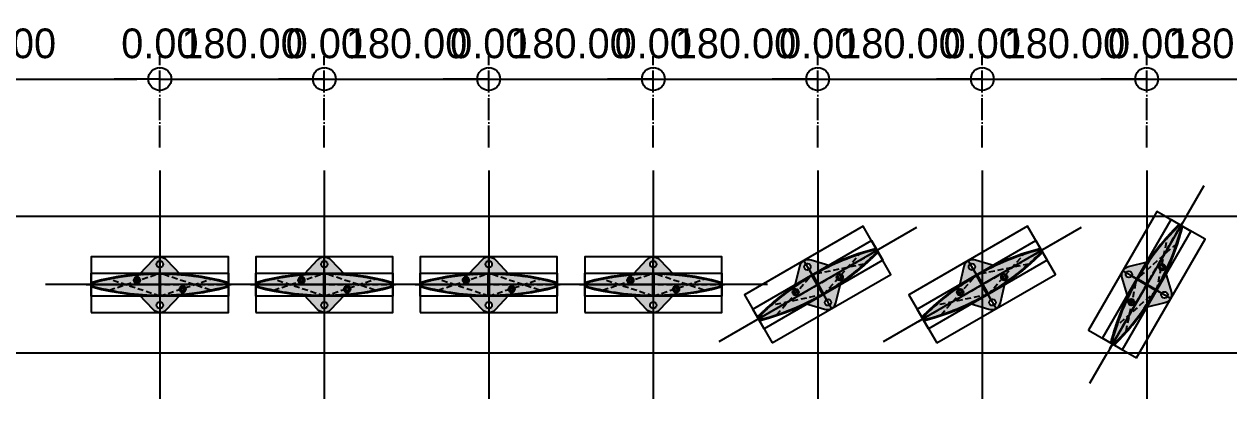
# Model space of a CAD drawing. Header units: millimetres. Extents: x -244126 to 368105, y -173968 to 259060.
# Drawn here: x 68541 to 69860, y 64390 to 64800 of the extents above; entities that cross this region are included whole.
import ezdxf

# ---------------------------------------------------------------- set-up
doc = ezdxf.new("R2010")
doc.units = ezdxf.units.MM
doc.header["$MEASUREMENT"] = 0
for name, pattern in [('ACAD_ISO04W100', [30, 24, -3, 0, -3]), ('CENTER', [2, 1.25, -0.25, 0.25, -0.25]), ('HIDDEN', [9.525, 6.35, -3.175])]:
    doc.linetypes.add(name, pattern=pattern)
for name, color, linetype in [('000 - D I M', 6, 'Continuous'), ('000 - GRID', 8, 'CENTER'), ('000 - H A T C H', 8, 'Continuous'), ('000 - H I D D E N', 7, 'Continuous'), ('000 - SYMBOL CON', 1, 'Continuous'), ('000 - WIPEOUT', 250, 'Continuous'), ('001 - ASCESSORIES', 1, 'Continuous'), ('002 - STRUCTURAL STEEL', 4, 'Continuous'), ('A03_SUN LOUVER', 7, 'Continuous')]:
    doc.layers.add(name, color=color, linetype=linetype)
doc.styles.add('CORDIA', font='cordia.shx')
doc.styles.add('TA', font='Cordia New.ttf', dxfattribs={"height": 4.5})
doc.dimstyles.new('DIM C-C', dxfattribs={"dimtxt": 0.18, "dimasz": 0.1, "dimexe": 0.1, "dimexo": 0.1, "dimgap": 0.09, "dimtad": 1, "dimtoh": 1, "dimzin": 0, "dimdsep": 46, "dimtxsty": 'CORDIA', "dimblk": 'ORIGIN', "dimcen": 0.1, "dimdle": 0.1, "dimclrd": 40, "dimclre": 140, "dimclrt": 3, "dimadec": 0, "dimazin": 0, "dimtfac": 1, "dimtix": 1, "dimtmove": 2, "dimatfit": 3, "dimfxl": 1, "dimtolj": 1, "dimtzin": 0, "dimarcsym": 0})

# ---------------------------------------------------------------- blocks, each defined once
blk = doc.blocks.new('*U901')
at = {"color": 0}
blk.add_wipeout([(-75, 5760), (75, 5760), (75, 0), (-75, 0)], dxfattribs=at).dxf.layer = '000 - WIPEOUT'
at = {"layer": '002 - STRUCTURAL STEEL', "color": 0, "linetype": 'ByBlock'}
blk.add_lwpolyline([(-75, 5760), (75, 5760), (75, 0), (-75, 0)], close=True, dxfattribs=at)
blk = doc.blocks.new('000 - ASSCESSORIES_FAMELINE_AL.END_CAP_FOR_AF_150_TOP_VIEW')
at = {"layer": '000 - H A T C H'}
h = blk.add_hatch(dxfattribs=at)
h.set_pattern_fill('DOTS', color=8, scale=20)
h.set_pattern_definition([(0, (-55991.9054, -45153.6776), (0.625, 1.25), [0, -1.25])])
h.paths.add_polyline_path([(-22.1, 11.6, 0.045886), (-72.8, 2.9, 0.339294), (-75, 0), (0, 0), (0, 19, -0.414214), (-3.5, 22.5, -0.414214), (0, 26), (0, 30.4, 0.18442), (-7.3, 27.3)])
h.paths.add_polyline_path([(-21.5, 5, -1), (-28.5, 5, -1)], flags=16)
h.paths.add_polyline_path([(75, 0, 0.339294), (72.8, 2.9, 0.045886), (22.1, 11.6), (7.3, 27.3, 0.18442), (0, 30.4), (0, 26, -0.414214), (3.5, 22.5, -0.414214), (0, 19), (0, 0)])
h.paths.add_polyline_path([(-7.3, -27.3, 0.18442), (0, -30.4), (0, -26, -0.414214), (-3.5, -22.5, -0.414214), (0, -19), (0, 0), (-75, 0, 0.339294), (-72.8, -2.9, 0.045886), (-22.1, -11.6)])
h.paths.add_polyline_path([(0, -19, -0.414214), (3.5, -22.5, -0.414214), (0, -26), (0, -30.4, 0.18442), (7.3, -27.3), (22.1, -11.6, 0.045886), (72.8, -2.9, 0.339294), (75, 0), (0, 0)])
h.paths.add_polyline_path([(21.5, -5, -1), (28.5, -5, -1)], flags=16)
at = {"color": 250}
blk.add_lwpolyline([(-75, -30.4), (75, -30.4), (75, 30.4), (-75, 30.4)], close=True, dxfattribs=at)
at = {"layer": '000 - SYMBOL CON', "color": 250}
for p, q in [((0, 0), (0, 30.4)), ((0, 0), (0, 30.4)), ((-75, 0), (0, 0)), ((-75, 0), (0, 0)), ((75, 0), (0, 0)), ((0, 0), (0, -30.4)), ((75, 0), (0, 0)), ((0, 0), (0, -30.4))]:
    blk.add_line(p, q, dxfattribs=at)
at = {"layer": '001 - ASCESSORIES', "color": 0}
for points in [[(0, 30.4, 0.18442), (-7.3, 27.3), (-22.1, 11.6, 0.045886), (-72.8, 2.9, 0.339294), (-75, 0)], [(0, 30.4, -0.18442), (7.3, 27.3), (22.1, 11.6, -0.045886), (72.8, 2.9, -0.339294), (75, 0)], [(0, -30.4, -0.18442), (-7.3, -27.3), (-22.1, -11.6, -0.045886), (-72.8, -2.9, -0.339294), (-75, 0)], [(0, -30.4, 0.18442), (7.3, -27.3), (22.1, -11.6, 0.045886), (72.8, -2.9, 0.339294), (75, 0)]]:
    blk.add_lwpolyline(points, format="xyb", dxfattribs=at)
for centre in [(0, 22.5), (-25, 5), (25, -5), (0, -22.5)]:
    blk.add_circle(centre, 3.5, dxfattribs=at)
blk = doc.blocks.new('000 - FAMELINE_AL.SUN_LV_AF_150_CUT_VIEW')
at = {"layer": '000 - H A T C H'}
h = blk.add_hatch(dxfattribs=at)
h.set_pattern_fill('ANSI32', color=256, scale=0.1)
h.set_pattern_definition([(45, (-10310.8226, 5765.5874), (-0.67351921, 0.67351921), []), (45, (-10310.3736, 5765.5874), (-0.67351921, 0.67351921), [])])
edge = h.paths.add_edge_path(flags=16)
edge.add_arc((-0.8, -11.2), 0.3, 269.8359, 360)
edge.add_line((-0.5, -11.2), (-0.5, 11.2))
edge.add_arc((-0.8, 11.2), 0.3, 0, 90.1641)
edge.add_arc((0, -268.1), 279.6, 90.1641, 94.9125)
edge.add_arc((-23.9, 10), 0.5, 94.9125, 180)
edge.add_line((-24.4, 10), (-24.4, 8.2))
edge.add_arc((-23.9, 8.2), 0.5, 180, 250.8308)
edge.add_arc((-25, 5), 2.85, -44.534, 70.8308, ccw=False)
edge.add_arc((-23.4, 3.4), 0.6, 135.466, 315.466, ccw=False)
edge.add_arc((-25, 5), 1.65, 315.466, 584.534)
edge.add_arc((-26.6, 3.4), 0.6, -135.466, 44.534, ccw=False)
edge.add_arc((-25, 5), 2.85, 109.1692, 224.534, ccw=False)
edge.add_arc((-26.1, 8.2), 0.5, 289.1692, 360)
edge.add_line((-25.6, 8.2), (-25.6, 9.8))
edge.add_arc((-26.1, 9.8), 0.5, 0, 95.366)
edge.add_arc((0, -268.1), 279.6, 95.366, 105.0329)
edge.add_arc((-72, 0), 2, 105.0329, 254.9671)
edge.add_arc((0, 268.1), 279.6, 254.9671, 269.8359)
edge = h.paths.add_edge_path(flags=16)
edge.add_arc((23.9, -8.2), 0.5, 0, 70.8308)
edge.add_arc((25, -5), 2.85, 135.466, 250.8308, ccw=False)
edge.add_arc((23.4, -3.4), 0.6, -44.534, 135.466, ccw=False)
edge.add_arc((25, -5), 1.65, 135.466, 404.534)
edge.add_arc((26.6, -3.4), 0.6, 44.534, 224.534, ccw=False)
edge.add_arc((25, -5), 2.85, -70.8308, 44.534, ccw=False)
edge.add_arc((26.1, -8.2), 0.5, 109.1692, 180)
edge.add_line((25.6, -8.2), (25.6, -9.8))
edge.add_arc((26.1, -9.8), 0.5, 180, 275.366)
edge.add_arc((0, 268.1), 279.6, 275.366, 285.0329)
edge.add_arc((72, 0), 2, 285.0329, 434.9671)
edge.add_arc((0, -268.1), 279.6, 74.9671, 89.8359)
edge.add_arc((0.8, 11.2), 0.3, 89.8359, 180)
edge.add_line((0.5, 11.2), (0.5, -11.2))
edge.add_arc((0.8, -11.2), 0.3, 180, 270.1641)
edge.add_arc((0, 268.1), 279.6, 270.1641, 274.9125)
edge.add_arc((23.9, -10), 0.5, 274.9125, 360)
edge.add_line((24.4, -10), (24.4, -8.2))
edge = h.paths.add_edge_path()
edge.add_arc((72, 0), 3, 285.0329, 434.9671)
edge.add_arc((0, -268.1), 280.6, 74.9671, 105.0329)
edge.add_arc((-72, 0), 3, 105.0329, 254.9671)
edge.add_arc((0, 268.1), 280.6, 254.9671, 285.0329)
edge = h.paths.add_edge_path(flags=16)
edge.add_line((-0.5, 0), (0.5, 0))
h = blk.add_hatch(color=250, dxfattribs=at)
h.dxf.hatch_style = 1
edge = h.paths.add_edge_path()
edge.add_arc((72, 0), 3, 285.0329, 434.9671)
edge.add_arc((0, -268.1), 280.6, 74.9671, 105.0329)
edge.add_arc((-72, 0), 3, 105.0329, 254.9671)
edge.add_arc((0, 268.1), 280.6, 254.9671, 285.0329)
at = {"layer": '000 - H I D D E N', "color": 250, "linetype": 'HIDDEN'}
for p, q in [((0, 17.4), (0, -17.4)), ((-80.7, 0), (80.7, 0))]:
    blk.add_line(p, q, dxfattribs=at)
at = {"layer": '000 - H I D D E N', "color": 8, "linetype": 'HIDDEN'}
for p, q in [((0, -12.5), (-55.6, 5.9)), ((-55.4, -6), (0, 12.5)), ((55.4, -6), (0, 12.5)), ((0, -12.5), (55.6, 5.9))]:
    blk.add_line(p, q, dxfattribs=at)
at = {"layer": 'A03_SUN LOUVER', "color": 0}
blk.add_line((-0.5, 0), (0.5, 0), dxfattribs=at)
for points in [[(72.8, -2.9, 0.766871), (72.8, 2.9, 0.131944), (-72.8, 2.9, 0.766871), (-72.8, -2.9, 0.131944)], [(-0.8, -11.5, 0.415053), (-0.5, -11.2), (-0.5, 11.2, 0.415053), (-0.8, 11.5, 0.020722), (-23.9, 10.5, 0.389318), (-24.4, 10), (-24.4, 8.2, 0.319289), (-24.1, 7.7, -0.550692), (-23, 3, -1), (-23.8, 3.8, 2.386714), (-26.2, 3.8, -1), (-27, 3, -0.550692), (-25.9, 7.7, 0.319289), (-25.6, 8.2), (-25.6, 9.8, 0.441918), (-26.1, 10.3, 0.042205), (-72.5, 1.9, 0.766871), (-72.5, -1.9, 0.064968)], [(24.4, -8.2, 0.319289), (24.1, -7.7, -0.550692), (23, -3, -1), (23.8, -3.8, 2.386714), (26.2, -3.8, -1), (27, -3, -0.550692), (25.9, -7.7, 0.319289), (25.6, -8.2), (25.6, -9.8, 0.441918), (26.1, -10.3, 0.042205), (72.5, -1.9, 0.766871), (72.5, 1.9, 0.064968), (0.8, 11.5, 0.415053), (0.5, 11.2), (0.5, -11.2, 0.415053), (0.8, -11.5, 0.020722), (23.9, -10.5, 0.389318), (24.4, -10)]]:
    blk.add_lwpolyline(points, format="xyb", close=True, dxfattribs=at)
at = {"layer": 'Defpoints', "color": 250}
blk.add_lwpolyline([(75, -12.5), (-75, -12.5), (-75, 12.5), (75, 12.5)], close=True, dxfattribs=at)
blk = doc.blocks.new('*U894')
at = {"color": 3}
blk.add_point((0, -150), dxfattribs=at)
at = {"layer": '000 - GRID', "color": 0, "linetype": 'ByBlock'}
blk.add_line((0, 50), (0, -200), dxfattribs=at)
at = {"layer": '000 - GRID', "color": 0}
blk.add_point((0, 0), dxfattribs=at)
at = {"style": 'TA', "flags": 1}
blk.add_attdef('LOCATION', (6, 6), '', height=4.5, dxfattribs=at)
blk = doc.blocks.new('*U1624')
at = {"layer": '000 - GRID', "linetype": 'ByBlock', "rotation": 270}
blk.add_blockref('*U894', (75, 0), dxfattribs=at)
at = {"layer": '001 - ASCESSORIES', "color": 1}
blk.add_blockref('000 - ASSCESSORIES_FAMELINE_AL.END_CAP_FOR_AF_150_TOP_VIEW', (0, 0), dxfattribs=at)
at = {"layer": 'A03_SUN LOUVER', "color": 0}
blk.add_blockref('000 - FAMELINE_AL.SUN_LV_AF_150_CUT_VIEW', (0, 0), dxfattribs=at)
blk = doc.blocks.new('_Origin')
at = {"color": 0, "linetype": 'ByBlock', "lineweight": -2}
blk.add_line((0, 0), (-1, 0), dxfattribs=at)
blk.add_circle((0, 0), 0.5, dxfattribs=at)
blk = doc.blocks.new('*D2110')
at = {"layer": '000 - D I M', "color": 140, "linetype": 'ACAD_ISO04W100', "lineweight": -2, "transparency": 16777216}
for p, q in [((68329.8, 64665.4), (68329.8, 64765.4)), ((68689.8, 64665.4), (68689.8, 64765.4))]:
    blk.add_line(p, q, dxfattribs=at)
at = {"layer": '000 - D I M', "color": 40, "lineweight": -2, "transparency": 16777216}
blk.add_line((68354.8, 64740.4), (68664.8, 64740.4), dxfattribs=at)
at = {"layer": 'Defpoints', "color": 0, "transparency": 16777216}
for p in [(68689.8, 64740.4), (68329.8, 64640.4), (68689.8, 64640.4)]:
    blk.add_point(p, dxfattribs=at)
at = {"layer": '000 - D I M', "color": 40, "lineweight": -2, "transparency": 16777216, "xscale": 25, "yscale": 25, "zscale": 25, "rotation": 180}
blk.add_blockref('_Origin', (68329.8, 64740.4), dxfattribs=at)
at = {"layer": '000 - D I M', "color": 40, "lineweight": -2, "transparency": 16777216, "xscale": 25, "yscale": 25, "zscale": 25}
blk.add_blockref('_Origin', (68689.8, 64740.4), dxfattribs=at)
at = {"layer": '000 - D I M', "color": 3, "transparency": 16777216, "insert": (68509.8, 64779.2), "char_height": 32.5, "attachment_point": 5, "style": 'CORDIA'}
blk.add_mtext('\\A1;360.00', dxfattribs=at)
blk = doc.blocks.new('*D2111')
at = {"layer": '000 - D I M', "color": 140, "linetype": 'ACAD_ISO04W100', "lineweight": -2, "transparency": 16777216}
blk.add_line((68689.8, 64665.4), (68689.8, 64765.4), dxfattribs=at)
blk.add_line((68689.8, 64665.4), (68689.8, 64765.4), dxfattribs=at)
at = {"layer": '000 - D I M', "color": 40, "lineweight": -2, "transparency": 16777216}
for p, q in [((68664.8, 64740.4), (68639.8, 64740.4)), ((68714.8, 64740.4), (68739.8, 64740.4))]:
    blk.add_line(p, q, dxfattribs=at)
at = {"layer": 'Defpoints', "color": 0, "transparency": 16777216}
for p in [(68689.8, 64740.4), (68689.8, 64640.4), (68689.8, 64640.4)]:
    blk.add_point(p, dxfattribs=at)
at = {"layer": '000 - D I M', "color": 40, "lineweight": -2, "transparency": 16777216, "xscale": 25, "yscale": 25, "zscale": 25}
blk.add_blockref('_Origin', (68689.8, 64740.4), dxfattribs=at)
at = {"layer": '000 - D I M', "color": 40, "lineweight": -2, "transparency": 16777216, "xscale": 25, "yscale": 25, "zscale": 25, "rotation": 180}
blk.add_blockref('_Origin', (68689.8, 64740.4), dxfattribs=at)
at = {"layer": '000 - D I M', "color": 3, "transparency": 16777216, "insert": (68689.8, 64779.2), "char_height": 32.5, "attachment_point": 5, "style": 'CORDIA'}
blk.add_mtext('\\A1;0.00', dxfattribs=at)
blk = doc.blocks.new('*D2112')
at = {"layer": '000 - D I M', "color": 140, "linetype": 'ACAD_ISO04W100', "lineweight": -2, "transparency": 16777216}
for p, q in [((68689.8, 64665.4), (68689.8, 64765.4)), ((68869.8, 64665.4), (68869.8, 64765.4))]:
    blk.add_line(p, q, dxfattribs=at)
at = {"layer": '000 - D I M', "color": 40, "lineweight": -2, "transparency": 16777216}
for p, q in [((68664.8, 64740.4), (68639.8, 64740.4)), ((68689.8, 64740.4), (68869.8, 64740.4)), ((68894.8, 64740.4), (68919.8, 64740.4))]:
    blk.add_line(p, q, dxfattribs=at)
at = {"layer": 'Defpoints', "color": 0, "transparency": 16777216}
for p in [(68869.8, 64740.4), (68689.8, 64640.4), (68869.8, 64640.4)]:
    blk.add_point(p, dxfattribs=at)
at = {"layer": '000 - D I M', "color": 40, "lineweight": -2, "transparency": 16777216, "xscale": 25, "yscale": 25, "zscale": 25}
blk.add_blockref('_Origin', (68689.8, 64740.4), dxfattribs=at)
at = {"layer": '000 - D I M', "color": 40, "lineweight": -2, "transparency": 16777216, "xscale": 25, "yscale": 25, "zscale": 25, "rotation": 180}
blk.add_blockref('_Origin', (68869.8, 64740.4), dxfattribs=at)
at = {"layer": '000 - D I M', "color": 3, "transparency": 16777216, "insert": (68779.8, 64779.2), "char_height": 32.5, "attachment_point": 5, "style": 'CORDIA'}
blk.add_mtext('\\A1;180.00', dxfattribs=at)
blk = doc.blocks.new('*D2113')
at = {"layer": '000 - D I M', "color": 140, "linetype": 'ACAD_ISO04W100', "lineweight": -2, "transparency": 16777216}
blk.add_line((68869.8, 64665.4), (68869.8, 64765.4), dxfattribs=at)
blk.add_line((68869.8, 64665.4), (68869.8, 64765.4), dxfattribs=at)
at = {"layer": '000 - D I M', "color": 40, "lineweight": -2, "transparency": 16777216}
for p, q in [((68844.8, 64740.4), (68819.8, 64740.4)), ((68894.8, 64740.4), (68919.8, 64740.4))]:
    blk.add_line(p, q, dxfattribs=at)
at = {"layer": 'Defpoints', "color": 0, "transparency": 16777216}
for p in [(68869.8, 64740.4), (68869.8, 64640.4), (68869.8, 64640.4)]:
    blk.add_point(p, dxfattribs=at)
at = {"layer": '000 - D I M', "color": 40, "lineweight": -2, "transparency": 16777216, "xscale": 25, "yscale": 25, "zscale": 25}
blk.add_blockref('_Origin', (68869.8, 64740.4), dxfattribs=at)
at = {"layer": '000 - D I M', "color": 40, "lineweight": -2, "transparency": 16777216, "xscale": 25, "yscale": 25, "zscale": 25, "rotation": 180}
blk.add_blockref('_Origin', (68869.8, 64740.4), dxfattribs=at)
at = {"layer": '000 - D I M', "color": 3, "transparency": 16777216, "insert": (68869.8, 64779.2), "char_height": 32.5, "attachment_point": 5, "style": 'CORDIA'}
blk.add_mtext('\\A1;0.00', dxfattribs=at)
blk = doc.blocks.new('*D2114')
at = {"layer": '000 - D I M', "color": 140, "linetype": 'ACAD_ISO04W100', "lineweight": -2, "transparency": 16777216}
for p, q in [((68869.8, 64665.4), (68869.8, 64765.4)), ((69049.8, 64665.4), (69049.8, 64765.4))]:
    blk.add_line(p, q, dxfattribs=at)
at = {"layer": '000 - D I M', "color": 40, "lineweight": -2, "transparency": 16777216}
for p, q in [((68844.8, 64740.4), (68819.8, 64740.4)), ((68869.8, 64740.4), (69049.8, 64740.4)), ((69074.8, 64740.4), (69099.8, 64740.4))]:
    blk.add_line(p, q, dxfattribs=at)
at = {"layer": 'Defpoints', "color": 0, "transparency": 16777216}
for p in [(69049.8, 64740.4), (68869.8, 64640.4), (69049.8, 64640.4)]:
    blk.add_point(p, dxfattribs=at)
at = {"layer": '000 - D I M', "color": 40, "lineweight": -2, "transparency": 16777216, "xscale": 25, "yscale": 25, "zscale": 25}
blk.add_blockref('_Origin', (68869.8, 64740.4), dxfattribs=at)
at = {"layer": '000 - D I M', "color": 40, "lineweight": -2, "transparency": 16777216, "xscale": 25, "yscale": 25, "zscale": 25, "rotation": 180}
blk.add_blockref('_Origin', (69049.8, 64740.4), dxfattribs=at)
at = {"layer": '000 - D I M', "color": 3, "transparency": 16777216, "insert": (68959.8, 64779.2), "char_height": 32.5, "attachment_point": 5, "style": 'CORDIA'}
blk.add_mtext('\\A1;180.00', dxfattribs=at)
blk = doc.blocks.new('*D2115')
at = {"layer": '000 - D I M', "color": 140, "linetype": 'ACAD_ISO04W100', "lineweight": -2, "transparency": 16777216}
blk.add_line((69049.8, 64665.4), (69049.8, 64765.4), dxfattribs=at)
blk.add_line((69049.8, 64665.4), (69049.8, 64765.4), dxfattribs=at)
at = {"layer": '000 - D I M', "color": 40, "lineweight": -2, "transparency": 16777216}
for p, q in [((69024.8, 64740.4), (68999.8, 64740.4)), ((69074.8, 64740.4), (69099.8, 64740.4))]:
    blk.add_line(p, q, dxfattribs=at)
at = {"layer": 'Defpoints', "color": 0, "transparency": 16777216}
for p in [(69049.8, 64740.4), (69049.8, 64640.4), (69049.8, 64640.4)]:
    blk.add_point(p, dxfattribs=at)
at = {"layer": '000 - D I M', "color": 40, "lineweight": -2, "transparency": 16777216, "xscale": 25, "yscale": 25, "zscale": 25}
blk.add_blockref('_Origin', (69049.8, 64740.4), dxfattribs=at)
at = {"layer": '000 - D I M', "color": 40, "lineweight": -2, "transparency": 16777216, "xscale": 25, "yscale": 25, "zscale": 25, "rotation": 180}
blk.add_blockref('_Origin', (69049.8, 64740.4), dxfattribs=at)
at = {"layer": '000 - D I M', "color": 3, "transparency": 16777216, "insert": (69049.8, 64779.2), "char_height": 32.5, "attachment_point": 5, "style": 'CORDIA'}
blk.add_mtext('\\A1;0.00', dxfattribs=at)
blk = doc.blocks.new('*D2116')
at = {"layer": '000 - D I M', "color": 140, "linetype": 'ACAD_ISO04W100', "lineweight": -2, "transparency": 16777216}
for p, q in [((69049.8, 64665.4), (69049.8, 64765.4)), ((69229.8, 64665.4), (69229.8, 64765.4))]:
    blk.add_line(p, q, dxfattribs=at)
at = {"layer": '000 - D I M', "color": 40, "lineweight": -2, "transparency": 16777216}
for p, q in [((69024.8, 64740.4), (68999.8, 64740.4)), ((69049.8, 64740.4), (69229.8, 64740.4)), ((69254.8, 64740.4), (69279.8, 64740.4))]:
    blk.add_line(p, q, dxfattribs=at)
at = {"layer": 'Defpoints', "color": 0, "transparency": 16777216}
for p in [(69229.8, 64740.4), (69049.8, 64640.4), (69229.8, 64640.4)]:
    blk.add_point(p, dxfattribs=at)
at = {"layer": '000 - D I M', "color": 40, "lineweight": -2, "transparency": 16777216, "xscale": 25, "yscale": 25, "zscale": 25}
blk.add_blockref('_Origin', (69049.8, 64740.4), dxfattribs=at)
at = {"layer": '000 - D I M', "color": 40, "lineweight": -2, "transparency": 16777216, "xscale": 25, "yscale": 25, "zscale": 25, "rotation": 180}
blk.add_blockref('_Origin', (69229.8, 64740.4), dxfattribs=at)
at = {"layer": '000 - D I M', "color": 3, "transparency": 16777216, "insert": (69139.8, 64779.2), "char_height": 32.5, "attachment_point": 5, "style": 'CORDIA'}
blk.add_mtext('\\A1;180.00', dxfattribs=at)
blk = doc.blocks.new('*D2117')
at = {"layer": '000 - D I M', "color": 140, "linetype": 'ACAD_ISO04W100', "lineweight": -2, "transparency": 16777216}
blk.add_line((69229.8, 64665.4), (69229.8, 64765.4), dxfattribs=at)
blk.add_line((69229.8, 64665.4), (69229.8, 64765.4), dxfattribs=at)
at = {"layer": '000 - D I M', "color": 40, "lineweight": -2, "transparency": 16777216}
for p, q in [((69204.8, 64740.4), (69179.8, 64740.4)), ((69254.8, 64740.4), (69279.8, 64740.4))]:
    blk.add_line(p, q, dxfattribs=at)
at = {"layer": 'Defpoints', "color": 0, "transparency": 16777216}
for p in [(69229.8, 64740.4), (69229.8, 64640.4), (69229.8, 64640.4)]:
    blk.add_point(p, dxfattribs=at)
at = {"layer": '000 - D I M', "color": 40, "lineweight": -2, "transparency": 16777216, "xscale": 25, "yscale": 25, "zscale": 25}
blk.add_blockref('_Origin', (69229.8, 64740.4), dxfattribs=at)
at = {"layer": '000 - D I M', "color": 40, "lineweight": -2, "transparency": 16777216, "xscale": 25, "yscale": 25, "zscale": 25, "rotation": 180}
blk.add_blockref('_Origin', (69229.8, 64740.4), dxfattribs=at)
at = {"layer": '000 - D I M', "color": 3, "transparency": 16777216, "insert": (69229.8, 64779.2), "char_height": 32.5, "attachment_point": 5, "style": 'CORDIA'}
blk.add_mtext('\\A1;0.00', dxfattribs=at)
blk = doc.blocks.new('*D2118')
at = {"layer": '000 - D I M', "color": 140, "linetype": 'ACAD_ISO04W100', "lineweight": -2, "transparency": 16777216}
for p, q in [((69229.8, 64665.4), (69229.8, 64765.4)), ((69409.8, 64665.4), (69409.8, 64765.4))]:
    blk.add_line(p, q, dxfattribs=at)
at = {"layer": '000 - D I M', "color": 40, "lineweight": -2, "transparency": 16777216}
for p, q in [((69204.8, 64740.4), (69179.8, 64740.4)), ((69229.8, 64740.4), (69409.8, 64740.4)), ((69434.8, 64740.4), (69459.8, 64740.4))]:
    blk.add_line(p, q, dxfattribs=at)
at = {"layer": 'Defpoints', "color": 0, "transparency": 16777216}
for p in [(69409.8, 64740.4), (69229.8, 64640.4), (69409.8, 64640.4)]:
    blk.add_point(p, dxfattribs=at)
at = {"layer": '000 - D I M', "color": 40, "lineweight": -2, "transparency": 16777216, "xscale": 25, "yscale": 25, "zscale": 25}
blk.add_blockref('_Origin', (69229.8, 64740.4), dxfattribs=at)
at = {"layer": '000 - D I M', "color": 40, "lineweight": -2, "transparency": 16777216, "xscale": 25, "yscale": 25, "zscale": 25, "rotation": 180}
blk.add_blockref('_Origin', (69409.8, 64740.4), dxfattribs=at)
at = {"layer": '000 - D I M', "color": 3, "transparency": 16777216, "insert": (69319.8, 64779.2), "char_height": 32.5, "attachment_point": 5, "style": 'CORDIA'}
blk.add_mtext('\\A1;180.00', dxfattribs=at)
blk = doc.blocks.new('*D2119')
at = {"layer": '000 - D I M', "color": 140, "linetype": 'ACAD_ISO04W100', "lineweight": -2, "transparency": 16777216}
blk.add_line((69409.8, 64665.4), (69409.8, 64765.4), dxfattribs=at)
blk.add_line((69409.8, 64665.4), (69409.8, 64765.4), dxfattribs=at)
at = {"layer": '000 - D I M', "color": 40, "lineweight": -2, "transparency": 16777216}
for p, q in [((69384.8, 64740.4), (69359.8, 64740.4)), ((69434.8, 64740.4), (69459.8, 64740.4))]:
    blk.add_line(p, q, dxfattribs=at)
at = {"layer": 'Defpoints', "color": 0, "transparency": 16777216}
for p in [(69409.8, 64740.4), (69409.8, 64640.4), (69409.8, 64640.4)]:
    blk.add_point(p, dxfattribs=at)
at = {"layer": '000 - D I M', "color": 40, "lineweight": -2, "transparency": 16777216, "xscale": 25, "yscale": 25, "zscale": 25}
blk.add_blockref('_Origin', (69409.8, 64740.4), dxfattribs=at)
at = {"layer": '000 - D I M', "color": 40, "lineweight": -2, "transparency": 16777216, "xscale": 25, "yscale": 25, "zscale": 25, "rotation": 180}
blk.add_blockref('_Origin', (69409.8, 64740.4), dxfattribs=at)
at = {"layer": '000 - D I M', "color": 3, "transparency": 16777216, "insert": (69409.8, 64779.2), "char_height": 32.5, "attachment_point": 5, "style": 'CORDIA'}
blk.add_mtext('\\A1;0.00', dxfattribs=at)
blk = doc.blocks.new('*D2120')
at = {"layer": '000 - D I M', "color": 140, "linetype": 'ACAD_ISO04W100', "lineweight": -2, "transparency": 16777216}
for p, q in [((69409.8, 64665.4), (69409.8, 64765.4)), ((69589.8, 64665.4), (69589.8, 64765.4))]:
    blk.add_line(p, q, dxfattribs=at)
at = {"layer": '000 - D I M', "color": 40, "lineweight": -2, "transparency": 16777216}
for p, q in [((69384.8, 64740.4), (69359.8, 64740.4)), ((69409.8, 64740.4), (69589.8, 64740.4)), ((69614.8, 64740.4), (69639.8, 64740.4))]:
    blk.add_line(p, q, dxfattribs=at)
at = {"layer": 'Defpoints', "color": 0, "transparency": 16777216}
for p in [(69589.8, 64740.4), (69409.8, 64640.4), (69589.8, 64640.4)]:
    blk.add_point(p, dxfattribs=at)
at = {"layer": '000 - D I M', "color": 40, "lineweight": -2, "transparency": 16777216, "xscale": 25, "yscale": 25, "zscale": 25}
blk.add_blockref('_Origin', (69409.8, 64740.4), dxfattribs=at)
at = {"layer": '000 - D I M', "color": 40, "lineweight": -2, "transparency": 16777216, "xscale": 25, "yscale": 25, "zscale": 25, "rotation": 180}
blk.add_blockref('_Origin', (69589.8, 64740.4), dxfattribs=at)
at = {"layer": '000 - D I M', "color": 3, "transparency": 16777216, "insert": (69499.8, 64779.2), "char_height": 32.5, "attachment_point": 5, "style": 'CORDIA'}
blk.add_mtext('\\A1;180.00', dxfattribs=at)
blk = doc.blocks.new('*D2121')
at = {"layer": '000 - D I M', "color": 140, "linetype": 'ACAD_ISO04W100', "lineweight": -2, "transparency": 16777216}
blk.add_line((69589.8, 64665.4), (69589.8, 64765.4), dxfattribs=at)
blk.add_line((69589.8, 64665.4), (69589.8, 64765.4), dxfattribs=at)
at = {"layer": '000 - D I M', "color": 40, "lineweight": -2, "transparency": 16777216}
for p, q in [((69564.8, 64740.4), (69539.8, 64740.4)), ((69614.8, 64740.4), (69639.8, 64740.4))]:
    blk.add_line(p, q, dxfattribs=at)
at = {"layer": 'Defpoints', "color": 0, "transparency": 16777216}
for p in [(69589.8, 64740.4), (69589.8, 64640.4), (69589.8, 64640.4)]:
    blk.add_point(p, dxfattribs=at)
at = {"layer": '000 - D I M', "color": 40, "lineweight": -2, "transparency": 16777216, "xscale": 25, "yscale": 25, "zscale": 25}
blk.add_blockref('_Origin', (69589.8, 64740.4), dxfattribs=at)
at = {"layer": '000 - D I M', "color": 40, "lineweight": -2, "transparency": 16777216, "xscale": 25, "yscale": 25, "zscale": 25, "rotation": 180}
blk.add_blockref('_Origin', (69589.8, 64740.4), dxfattribs=at)
at = {"layer": '000 - D I M', "color": 3, "transparency": 16777216, "insert": (69589.8, 64779.2), "char_height": 32.5, "attachment_point": 5, "style": 'CORDIA'}
blk.add_mtext('\\A1;0.00', dxfattribs=at)
blk = doc.blocks.new('*D2122')
at = {"layer": '000 - D I M', "color": 140, "linetype": 'ACAD_ISO04W100', "lineweight": -2, "transparency": 16777216}
for p, q in [((69589.8, 64665.4), (69589.8, 64765.4)), ((69769.8, 64665.4), (69769.8, 64765.4))]:
    blk.add_line(p, q, dxfattribs=at)
at = {"layer": '000 - D I M', "color": 40, "lineweight": -2, "transparency": 16777216}
for p, q in [((69564.8, 64740.4), (69539.8, 64740.4)), ((69589.8, 64740.4), (69769.8, 64740.4)), ((69794.8, 64740.4), (69819.8, 64740.4))]:
    blk.add_line(p, q, dxfattribs=at)
at = {"layer": 'Defpoints', "color": 0, "transparency": 16777216}
for p in [(69769.8, 64740.4), (69589.8, 64640.4), (69769.8, 64640.4)]:
    blk.add_point(p, dxfattribs=at)
at = {"layer": '000 - D I M', "color": 40, "lineweight": -2, "transparency": 16777216, "xscale": 25, "yscale": 25, "zscale": 25}
blk.add_blockref('_Origin', (69589.8, 64740.4), dxfattribs=at)
at = {"layer": '000 - D I M', "color": 40, "lineweight": -2, "transparency": 16777216, "xscale": 25, "yscale": 25, "zscale": 25, "rotation": 180}
blk.add_blockref('_Origin', (69769.8, 64740.4), dxfattribs=at)
at = {"layer": '000 - D I M', "color": 3, "transparency": 16777216, "insert": (69679.8, 64779.2), "char_height": 32.5, "attachment_point": 5, "style": 'CORDIA'}
blk.add_mtext('\\A1;180.00', dxfattribs=at)
blk = doc.blocks.new('*D2123')
at = {"layer": '000 - D I M', "color": 140, "linetype": 'ACAD_ISO04W100', "lineweight": -2, "transparency": 16777216}
blk.add_line((69769.8, 64665.4), (69769.8, 64765.4), dxfattribs=at)
blk.add_line((69769.8, 64665.4), (69769.8, 64765.4), dxfattribs=at)
at = {"layer": '000 - D I M', "color": 40, "lineweight": -2, "transparency": 16777216}
for p, q in [((69744.8, 64740.4), (69719.8, 64740.4)), ((69794.8, 64740.4), (69819.8, 64740.4))]:
    blk.add_line(p, q, dxfattribs=at)
at = {"layer": 'Defpoints', "color": 0, "transparency": 16777216}
for p in [(69769.8, 64740.4), (69769.8, 64640.4), (69769.8, 64640.4)]:
    blk.add_point(p, dxfattribs=at)
at = {"layer": '000 - D I M', "color": 40, "lineweight": -2, "transparency": 16777216, "xscale": 25, "yscale": 25, "zscale": 25}
blk.add_blockref('_Origin', (69769.8, 64740.4), dxfattribs=at)
at = {"layer": '000 - D I M', "color": 40, "lineweight": -2, "transparency": 16777216, "xscale": 25, "yscale": 25, "zscale": 25, "rotation": 180}
blk.add_blockref('_Origin', (69769.8, 64740.4), dxfattribs=at)
at = {"layer": '000 - D I M', "color": 3, "transparency": 16777216, "insert": (69769.8, 64779.2), "char_height": 32.5, "attachment_point": 5, "style": 'CORDIA'}
blk.add_mtext('\\A1;0.00', dxfattribs=at)
blk = doc.blocks.new('*D2124')
at = {"layer": '000 - D I M', "color": 140, "linetype": 'ACAD_ISO04W100', "lineweight": -2, "transparency": 16777216}
for p, q in [((69769.8, 64665.4), (69769.8, 64765.4)), ((69949.8, 64665.4), (69949.8, 64765.4))]:
    blk.add_line(p, q, dxfattribs=at)
at = {"layer": '000 - D I M', "color": 40, "lineweight": -2, "transparency": 16777216}
for p, q in [((69744.8, 64740.4), (69719.8, 64740.4)), ((69769.8, 64740.4), (69949.8, 64740.4)), ((69974.8, 64740.4), (69999.8, 64740.4))]:
    blk.add_line(p, q, dxfattribs=at)
at = {"layer": 'Defpoints', "color": 0, "transparency": 16777216}
for p in [(69949.8, 64740.4), (69769.8, 64640.4), (69949.8, 64640.4)]:
    blk.add_point(p, dxfattribs=at)
at = {"layer": '000 - D I M', "color": 40, "lineweight": -2, "transparency": 16777216, "xscale": 25, "yscale": 25, "zscale": 25}
blk.add_blockref('_Origin', (69769.8, 64740.4), dxfattribs=at)
at = {"layer": '000 - D I M', "color": 40, "lineweight": -2, "transparency": 16777216, "xscale": 25, "yscale": 25, "zscale": 25, "rotation": 180}
blk.add_blockref('_Origin', (69949.8, 64740.4), dxfattribs=at)
at = {"layer": '000 - D I M', "color": 3, "transparency": 16777216, "insert": (69859.8, 64779.2), "char_height": 32.5, "attachment_point": 5, "style": 'CORDIA'}
blk.add_mtext('\\A1;180.00', dxfattribs=at)

msp = doc.modelspace()

# ---------------------------------------------------------------- block references
at = {"color": 3, "rotation": 270}
msp.add_blockref('*U901', (67789.79252, 64515.40292), dxfattribs=at)

# ---------------------------------------------------------------- dimensions: what is measured, and where the dimension line sits
at = {"layer": '000 - D I M', "color": 3}
for base, p1, p2, picture, middle in [((68689.79252, 64740.40292), (68329.79252, 64640.40292), (68689.79252, 64640.40292), '*D2110', (68509.79252, 64779.15292)), ((68689.7925237334, 64740.4029169587), (68689.7925237334, 64640.4029169587), (68689.7925237334, 64640.4029169587), '*D2111', (68689.7925237334, 64779.1529169587)), ((68869.79252, 64740.40292), (68689.79252, 64640.40292), (68869.79252, 64640.40292), '*D2112', (68779.79252, 64779.15292)), ((68869.7925237334, 64740.4029169587), (68869.7925237334, 64640.4029169587), (68869.7925237334, 64640.4029169587), '*D2113', (68869.7925237334, 64779.1529169587)), ((69049.79252, 64740.40292), (68869.79252, 64640.40292), (69049.79252, 64640.40292), '*D2114', (68959.79252, 64779.15292)), ((69049.7925237334, 64740.4029169587), (69049.7925237334, 64640.4029169587), (69049.7925237334, 64640.4029169587), '*D2115', (69049.7925237334, 64779.1529169587)), ((69229.79252, 64740.40292), (69049.79252, 64640.40292), (69229.79252, 64640.40292), '*D2116', (69139.79252, 64779.15292)), ((69229.7925237334, 64740.4029169587), (69229.7925237334, 64640.4029169587), (69229.7925237334, 64640.4029169587), '*D2117', (69229.7925237334, 64779.1529169587)), ((69409.79252, 64740.40292), (69229.79252, 64640.40292), (69409.79252, 64640.40292), '*D2118', (69319.79252, 64779.15292)), ((69409.7925237334, 64740.4029169587), (69409.7925237334, 64640.4029169587), (69409.7925237334, 64640.4029169587), '*D2119', (69409.7925237334, 64779.1529169587)), ((69589.79252, 64740.40292), (69409.79252, 64640.40292), (69589.79252, 64640.40292), '*D2120', (69499.79252, 64779.15292)), ((69589.7925237334, 64740.4029169587), (69589.7925237334, 64640.4029169587), (69589.7925237334, 64640.4029169587), '*D2121', (69589.7925237334, 64779.1529169587)), ((69769.79252, 64740.40292), (69589.79252, 64640.40292), (69769.79252, 64640.40292), '*D2122', (69679.79252, 64779.15292)), ((69769.7925237334, 64740.4029169587), (69769.7925237334, 64640.4029169587), (69769.7925237334, 64640.4029169587), '*D2123', (69769.7925237334, 64779.1529169587)), ((69949.79252, 64740.40292), (69769.79252, 64640.40292), (69949.79252, 64640.40292), '*D2124', (69859.79252, 64779.15292))]:
    dim = msp.add_linear_dim(base=base, p1=p1, p2=p2, dimstyle='DIM C-C', override={"dimscale": 250, "dimtxt": 0.13}, dxfattribs=at)
    dim.commit()
    dim.dimension.update_dxf_attribs({"geometry": picture, "text_midpoint": middle})

# ---------------------------------------------------------------- next in the draw order: block references
at = {"color": 3}
for p, rotation in [((69769.79252, 64515.40292), 59.99999999999999), ((69409.79252, 64515.40292), 30), ((69589.79252, 64515.40292), 30)]:
    msp.add_blockref('*U1624', p, dxfattribs=dict(at, rotation=rotation))
for p in [(68689.79252, 64515.40292), (68869.79252, 64515.40292), (69049.79252, 64515.40292), (69229.79252, 64515.40292)]:
    msp.add_blockref('*U1624', p, dxfattribs=at)
at = {"layer": '000 - GRID', "linetype": 'ByBlock'}
for p in [(68689.79252, 64590.40292), (68689.79252, 64590.40292), (68869.79252, 64590.40292), (68869.79252, 64590.40292), (69049.79252, 64590.40292), (69049.79252, 64590.40292), (69229.79252, 64590.40292), (69229.79252, 64590.40292), (69409.79252, 64590.40292), (69409.79252, 64590.40292), (69589.79252, 64590.40292), (69589.79252, 64590.40292), (69769.79252, 64590.40292), (69769.79252, 64590.40292)]:
    msp.add_blockref('*U894', p, dxfattribs=at)

doc.saveas('drawing.dxf')
